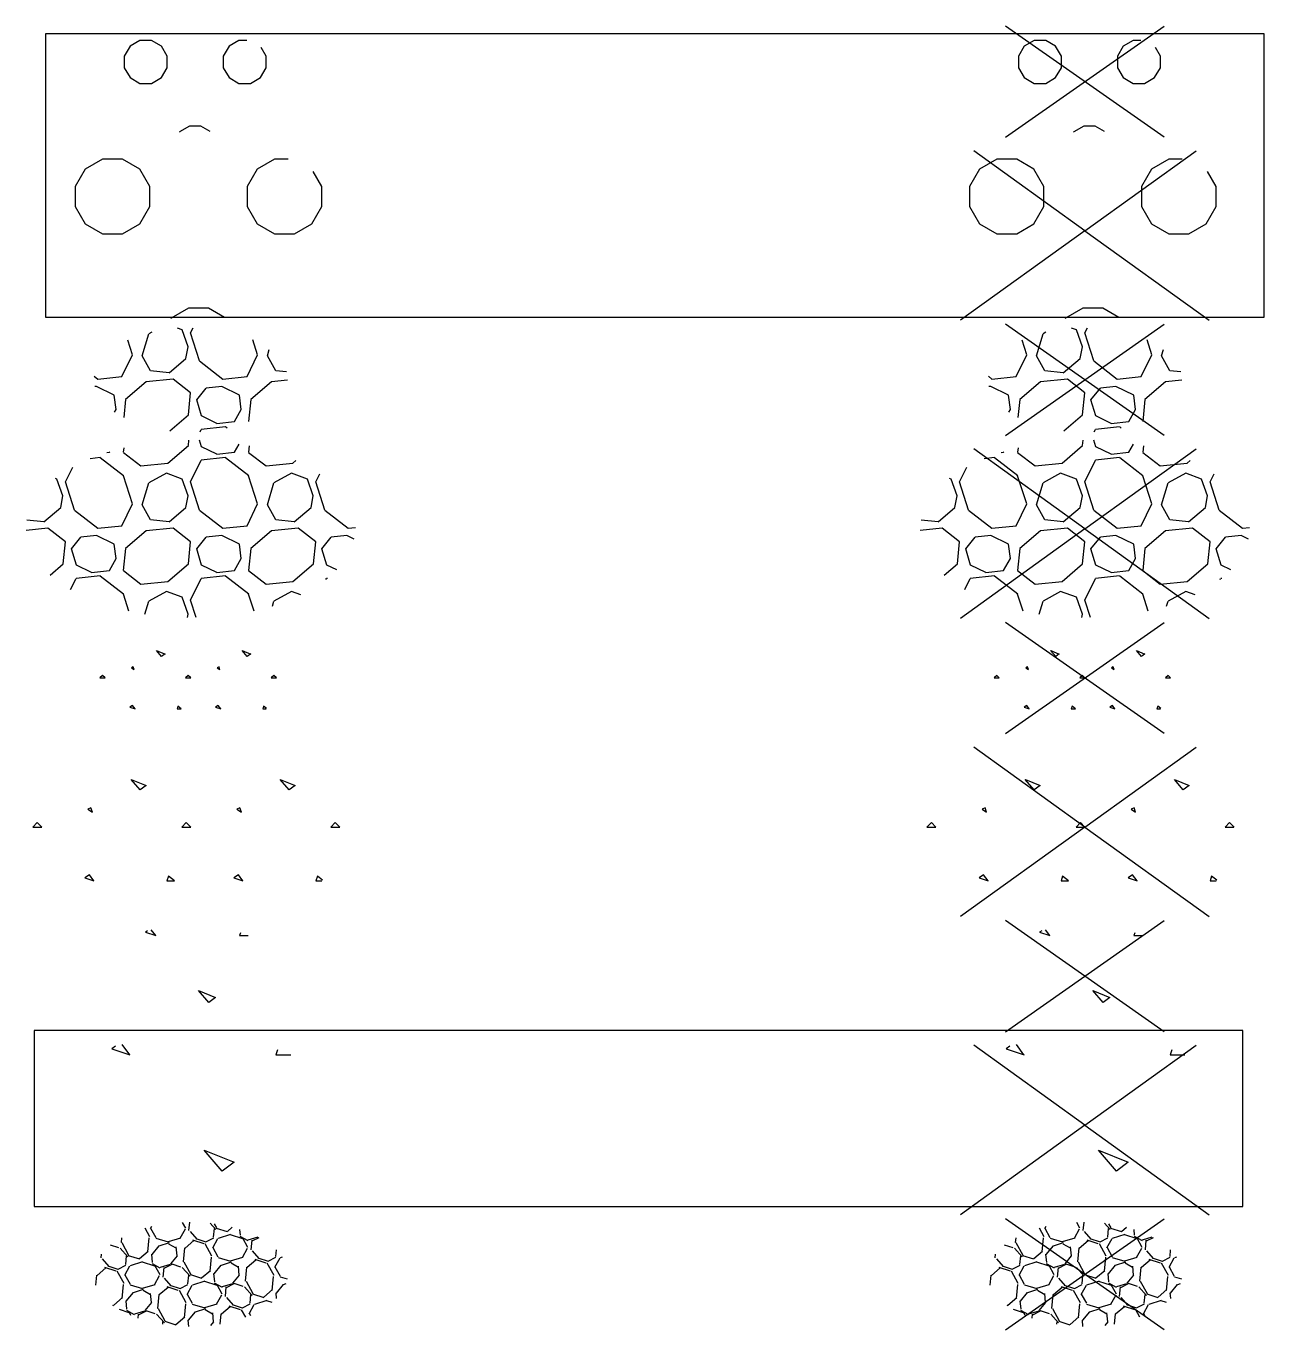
# Model space of a CAD drawing. Header units: metres. Extents: x -77 to 448, y 4806 to 5239.
# Drawn here: x -35.9 to -27.6, y 4973.63 to 4982.37 of the extents above; entities that cross this region are included whole.
import ezdxf
from ezdxf.enums import TextEntityAlignment as Align

# ---------------------------------------------------------------- set-up
doc = ezdxf.new("R2010")
doc.units = ezdxf.units.M
doc.layers.add('V-WE-VH-OPENVERHARDING_STRAATBAKSTEEN-S', color=90, linetype='Continuous', lineweight=25)
doc.styles.add('NLCS-ISO', font='NLCS-ISO.ttf')

# ---------------------------------------------------------------- blocks, each defined once
blk = doc.blocks.new('SVH-GRIND_KL-SO')
for p, q in [((-0.058, 1.472), (-0.032, 1.75)), ((-1.372, 1.259), (-1.53, 1.544)), ((-1.314, 1.6), (-1.358, 1.521)), ((-1.345, 1.552), (-1.173, 1.239)), ((-0.352, 1.208), (-0.179, 1.521)), ((-0.167, 1.552), (-0.273, 1.743)), ((0.212, 1.182), (-0.011, 1.433)), ((0.842, 1.499), (0.65, 1.714)), ((0.768, 1.247), (0.795, 1.538)), ((0.79, 1.698), (0.864, 1.564)), ((0.853, 1.553), (1.225, 1.437)), ((1.334, 1.333), (0.918, 1.203)), ((1.23, 1.442), (1.391, 1.582)), ((1.75, 1.194), (1.333, 1.323)), ((1.667, 1.31), (1.649, 1.508)), ((-2.412, 0.89), (-2.695, 0.978)), ((-2.107, 0.583), (-2.367, 0.875)), ((-2.328, 1.068), (-2.313, 1.229)), ((-2.315, 1.064), (-2.085, 0.648)), ((-1.434, 0.753), (-1.389, 1.226)), ((-1.298, 0.669), (-1.061, 0.954)), ((-1.169, 1.217), (-0.752, 1.087)), ((-0.728, 1.052), (-1.069, 0.946)), ((-0.751, 1.096), (-0.334, 1.226)), ((-0.487, 0.881), (-0.733, 1.017)), ((-0.456, 0.621), (-0.484, 0.925)), ((-0.243, 0.42), (-0.198, 0.892)), ((-0.191, 0.882), (0.104, 1.138)), ((0.446, 1.026), (0.072, 1.142)), ((0.167, 1.197), (0.508, 1.091)), ((0.713, 0.612), (0.484, 1.026)), ((0.511, 1.094), (0.772, 1.225)), ((0.9, 1.186), (0.728, 0.873)), ((0.74, 0.904), (0.912, 0.592)), ((1.927, 1.12), (1.664, 1.266)), ((1.918, 0.904), (1.746, 1.217)), ((1.932, 1.155), (2.26, 1.257)), ((2.027, 0.825), (2.057, 1.145)), ((2.062, 1.123), (2.294, 1.239)), ((-3.007, 0.556), (-2.996, 0.678)), ((-2.737, 0.266), (-2.96, 0.517)), ((-2.181, 0.331), (-2.154, 0.622)), ((-2.096, 0.637), (-1.724, 0.521)), ((-1.719, 0.526), (-1.423, 0.782)), ((-1.282, 0.394), (-1.308, 0.671)), ((-0.668, 0.353), (-0.446, 0.62)), ((0.652, 0.105), (0.696, 0.578)), ((0.916, 0.569), (1.333, 0.439)), ((1.334, 0.449), (1.751, 0.578)), ((1.734, 0.56), (1.906, 0.873)), ((1.894, 0.235), (2.189, 0.49)), ((2.298, 0.534), (2.074, 0.785)), ((2.531, 0.378), (2.157, 0.494)), ((2.252, 0.55), (2.593, 0.444)), ((2.596, 0.446), (2.857, 0.577)), ((2.985, 0.538), (2.813, 0.225)), ((2.853, 0.599), (2.873, 0.817)), ((3.069, 0.576), (3.003, 0.555)), ((-3.14, -0.034), (-2.845, 0.222)), ((-2.503, 0.109), (-2.877, 0.226)), ((-2.782, 0.281), (-2.441, 0.175)), ((-2.236, -0.304), (-2.465, 0.11)), ((-2.438, 0.178), (-2.177, 0.309)), ((-2.049, 0.27), (-2.221, -0.043)), ((-1.614, 0.416), (-2.031, 0.287)), ((-1.199, 0.278), (-1.616, 0.407)), ((-1.022, 0.204), (-1.285, 0.35)), ((-1.03, -0.012), (-1.203, 0.3)), ((-1.017, 0.239), (-0.676, 0.345)), ((-0.922, -0.091), (-0.892, 0.229)), ((-0.887, 0.207), (-0.626, 0.338)), ((-0.327, 0.242), (-0.628, 0.336)), ((-0.022, -0.065), (-0.282, 0.227)), ((-0.23, 0.417), (0, 0)), ((0.366, -0.122), (0.662, 0.134)), ((0.804, -0.254), (0.777, 0.023)), ((0.787, 0.021), (1.024, 0.306)), ((1.357, 0.404), (1.016, 0.298)), ((1.598, 0.233), (1.352, 0.37)), ((1.629, -0.027), (1.601, 0.277)), ((1.842, -0.228), (1.887, 0.244)), ((2.798, -0.036), (2.569, 0.378)), ((2.825, 0.256), (2.998, -0.056)), ((-3.179, -0.362), (-3.147, -0.024)), ((-2.297, -0.811), (-2.252, -0.338)), ((-2.209, -0.012), (-2.036, -0.325)), ((-2.033, -0.347), (-1.616, -0.477)), ((-1.614, -0.467), (-1.198, -0.338)), ((-1.215, -0.356), (-1.043, -0.043)), ((-1.055, -0.681), (-0.76, -0.426)), ((-0.651, -0.382), (-0.875, -0.131)), ((-0.418, -0.538), (-0.792, -0.422)), ((-0.696, -0.366), (-0.356, -0.472)), ((-0.353, -0.47), (-0.092, -0.339)), ((0.036, -0.378), (-0.136, -0.691)), ((-0.096, -0.317), (-0.068, -0.025)), ((-0.01, -0.011), (0.362, -0.127)), ((0.471, -0.231), (0.054, -0.361)), ((0.886, -0.37), (0.469, -0.24)), ((1.063, -0.443), (0.801, -0.297)), ((1.055, -0.66), (0.882, -0.347)), ((1.069, -0.409), (1.409, -0.303)), ((1.163, -0.739), (1.193, -0.419)), ((1.198, -0.441), (1.46, -0.31)), ((1.417, -0.295), (1.639, -0.028)), ((1.758, -0.406), (1.457, -0.312)), ((2.064, -0.713), (1.803, -0.421)), ((1.855, -0.231), (2.085, -0.648)), ((2.737, -0.543), (2.781, -0.07)), ((2.873, -0.626), (3.109, -0.342)), ((3.001, -0.079), (3.237, -0.152)), ((3.194, -0.321), (3.101, -0.35)), ((-2.583, -1.038), (-2.287, -0.782)), ((-2.161, -0.895), (-1.925, -0.61)), ((-1.591, -0.512), (-1.932, -0.618)), ((-1.351, -0.683), (-1.597, -0.546)), ((-1.319, -0.943), (-1.348, -0.639)), ((-1.107, -1.144), (-1.062, -0.672)), ((-0.151, -0.952), (-0.38, -0.538)), ((-0.124, -0.66), (0.049, -0.972)), ((0.87, -1.003), (1.042, -0.691)), ((1.434, -1.029), (1.21, -0.779)), ((1.989, -0.965), (2.017, -0.673)), ((2.075, -0.659), (2.447, -0.774)), ((2.451, -0.77), (2.747, -0.514)), ((2.88, -0.81), (2.862, -0.625)), ((-2.626, -1.031), (-2.587, -1.043)), ((-2.063, -1.286), (-2.394, -1.183)), ((-2.145, -1.17), (-2.171, -0.893)), ((-1.885, -1.359), (-2.148, -1.213)), ((-2.004, -1.377), (-2.067, -1.263)), ((-1.88, -1.325), (-1.539, -1.219)), ((-1.751, -1.357), (-1.489, -1.226)), ((-1.532, -1.211), (-1.309, -0.944)), ((-1.191, -1.322), (-1.492, -1.228)), ((-1.094, -1.147), (-0.864, -1.564)), ((-0.212, -1.459), (-0.167, -0.986)), ((-0.076, -1.542), (0.16, -1.258)), ((0.052, -0.995), (0.469, -1.124)), ((0.494, -1.16), (0.153, -1.266)), ((0.471, -1.115), (0.887, -0.986)), ((0.734, -1.331), (0.488, -1.194)), ((0.766, -1.591), (0.737, -1.287)), ((1.03, -1.329), (1.326, -1.074)), ((1.668, -1.186), (1.293, -1.07)), ((1.389, -1.014), (1.73, -1.12)), ((1.846, -1.44), (1.705, -1.186)), ((1.732, -1.118), (1.994, -0.987)), ((2.122, -1.026), (1.949, -1.339)), ((1.961, -1.307), (2, -1.379)), ((2.556, -0.879), (2.139, -1.009)), ((2.735, -0.944), (2.554, -0.888)), ((-1.768, -1.468), (-1.755, -1.335)), ((-0.885, -1.629), (-1.146, -1.337)), ((-0.94, -1.675), (-0.932, -1.589)), ((-0.874, -1.575), (-0.502, -1.69)), ((-0.498, -1.686), (-0.202, -1.43)), ((-0.067, -1.749), (-0.086, -1.541)), ((0.677, -1.711), (0.776, -1.592)), ((0.99, -1.666), (1.023, -1.32))]:
    blk.add_line(p, q)
at = {"style": 'NLCS-ISO'}
blk.add_attdef('KLEUR', text='', height=1.8, dxfattribs=at).set_placement((4.25, 0), align=Align.MIDDLE_LEFT)
at = {"style": 'NLCS-ISO', "flags": 1}
blk.add_attdef('FUNCTIE', text='', height=1.8, dxfattribs=at).set_placement((0, -2.75), align=Align.TOP_CENTER)
blk = doc.blocks.new('SVH-HALFVERHARDING_01-SO')
for p, q in [((-2.522, 2.647), (-2.646, 2.564)), ((-2.046, 2.364), (-2.301, 2.705)), ((-2.645, 2.564), (-2.045, 2.364)), ((2.909, 2.529), (2.854, 2.363)), ((2.854, 2.364), (3.354, 2.364)), ((3.354, 2.364), (3.354, 2.364)), ((1.053, -1.538), (0.453, -0.838)), ((0.454, -0.837), (1.454, -1.237)), ((1.454, -1.236), (1.054, -1.536))]:
    blk.add_line(p, q)
at = {"style": 'NLCS-ISO'}
blk.add_attdef('KLEUR', text='', height=1.8, dxfattribs=at).set_placement((6.525, 0), align=Align.MIDDLE_LEFT)
at = {"style": 'NLCS-ISO', "flags": 1}
blk.add_attdef('FUNCTIE', text='', height=1.8, dxfattribs=at).set_placement((0, -3.975), align=Align.TOP_CENTER)
blk = doc.blocks.new('SVH-HALFVERHARDING_01_KL-SO')
for p, q in [((-1.45, 1.522), (-1.521, 1.474)), ((-1.521, 1.475), (-1.176, 1.36)), ((-1.176, 1.359), (-1.323, 1.555)), ((1.673, 1.454), (1.641, 1.359)), ((1.641, 1.359), (1.929, 1.359)), ((1.929, 1.359), (1.928, 1.359)), ((0.261, -0.482), (0.836, -0.712)), ((0.606, -0.884), (0.261, -0.482)), ((0.836, -0.711), (0.606, -0.883))]:
    blk.add_line(p, q)
at = {"style": 'NLCS-ISO'}
blk.add_attdef('KLEUR', text='', height=1.8, dxfattribs=at).set_placement((4.25, 0), align=Align.MIDDLE_LEFT)
at = {"style": 'NLCS-ISO', "flags": 1}
blk.add_attdef('FUNCTIE', text='', height=1.8, dxfattribs=at).set_placement((0, -2.75), align=Align.TOP_CENTER)
blk = doc.blocks.new('SVH-HALFVERHARDING_02-SO')
for p, q in [((-1.701, 1.248), (-2.001, 1.598)), ((-2, 1.599), (-1.5, 1.399)), ((-1.5, 1.4), (-1.7, 1.25)), ((3.299, 1.248), (2.999, 1.598)), ((3, 1.599), (3.5, 1.399)), ((3.5, 1.4), (3.3, 1.25)), ((-3.35, 0.651), (-3.45, 0.601)), ((-3.45, 0.6), (-3.3, 0.5)), ((-3.3, 0.501), (-3.35, 0.651)), ((1.65, 0.651), (1.55, 0.601)), ((1.55, 0.6), (1.7, 0.5)), ((1.7, 0.501), (1.65, 0.651)), ((-5.15, 0.15), (-5.3, 0)), ((-5.3, 0), (-5, 0)), ((-4.999, 0), (-5.149, 0.15)), ((-0.15, 0.15), (-0.3, 0)), ((-0.3, 0), (0, 0)), ((0.001, 0), (-0.149, 0.15)), ((4.85, 0.15), (4.7, 0)), ((4.7, 0), (5, 0)), ((5.001, 0), (4.851, 0.15)), ((-3.4, -1.599), (-3.55, -1.699)), ((-3.549, -1.699), (-3.249, -1.799)), ((-3.25, -1.8), (-3.4, -1.6)), ((-0.75, -1.65), (-0.8, -1.8)), ((-0.55, -1.8), (-0.75, -1.65)), ((1.6, -1.599), (1.45, -1.699)), ((1.451, -1.699), (1.751, -1.799)), ((1.75, -1.8), (1.6, -1.6)), ((4.25, -1.65), (4.2, -1.8)), ((4.425, -1.781), (4.25, -1.65)), ((-0.8, -1.8), (-0.55, -1.8)), ((4.2, -1.8), (4.399, -1.8))]:
    blk.add_line(p, q)
at = {"style": 'NLCS-ISO', "flags": 1}
blk.add_attdef('FUNCTIE', text='', height=1.8, dxfattribs=at).set_placement((0, -3.975), align=Align.TOP_CENTER)
blk = doc.blocks.new('SVH-HALFVERHARDING_02_KL-SO')
for p, q in [((-0.978, 0.718), (-1.151, 0.919)), ((-1.15, 0.919), (-0.863, 0.804)), ((1.897, 0.718), (1.724, 0.919)), ((1.725, 0.919), (2.012, 0.804)), ((-0.863, 0.805), (-0.978, 0.719)), ((2.012, 0.805), (1.897, 0.719)), ((-2.961, 0.086), (-3.048, 0)), ((-3.047, 0), (-2.875, 0)), ((-2.875, 0), (-2.961, 0.086)), ((-1.926, 0.374), (-1.984, 0.345)), ((-1.984, 0.345), (-1.898, 0.287)), ((-1.897, 0.288), (-1.926, 0.374)), ((-0.086, 0.086), (-0.173, 0)), ((-0.172, 0), (0, 0)), ((0, 0), (-0.086, 0.086)), ((0.949, 0.374), (0.891, 0.345)), ((0.891, 0.345), (0.977, 0.287)), ((0.978, 0.288), (0.949, 0.374)), ((2.789, 0.086), (2.702, 0)), ((2.703, 0), (2.875, 0)), ((2.875, 0), (2.789, 0.086)), ((-1.955, -0.92), (-2.041, -0.977)), ((-2.041, -0.977), (-1.868, -1.035)), ((-1.869, -1.035), (-1.955, -0.92)), ((-0.431, -0.949), (-0.46, -1.035)), ((-0.46, -1.035), (-0.316, -1.035)), ((-0.316, -1.035), (-0.431, -0.949)), ((0.92, -0.92), (0.834, -0.977)), ((0.834, -0.977), (1.007, -1.035)), ((1.006, -1.035), (0.92, -0.92)), ((2.444, -0.949), (2.415, -1.035)), ((2.415, -1.035), (2.529, -1.035)), ((2.544, -1.024), (2.444, -0.949))]:
    blk.add_line(p, q)
at = {"style": 'NLCS-ISO'}
blk.add_attdef('KLEUR', text='', height=1.8, dxfattribs=at).set_placement((4.25, 0), align=Align.MIDDLE_LEFT)
at = {"style": 'NLCS-ISO', "flags": 1}
blk.add_attdef('FUNCTIE', text='', height=1.8, dxfattribs=at).set_placement((0, -2.75), align=Align.TOP_CENTER)
blk = doc.blocks.new('SVH-HALFVERHARDING_GRIND_01-SO')
for p, q in [((-2.246, 2.718), (-2.261, 2.569)), ((-0.769, 2.205), (-0.078, 2.795)), ((-0.078, 2.795), (-0.06, 2.975)), ((0.364, 2.755), (0.299, 2.971)), ((0.874, 2.505), (0.364, 2.755)), ((1.47, 2.57), (1.624, 2.844)), ((1.961, 2.781), (1.939, 2.569)), ((-3.036, 2.391), (-3.376, 2.355)), ((-2.256, 1.78), (-3.034, 2.386)), ((-2.81, 2.561), (-2.73, 2.57)), ((-2.73, 2.57), (-2.719, 2.59)), ((-2.26, 2.568), (-1.673, 2.111)), ((-1.674, 2.111), (-0.769, 2.205)), ((-0.004, 1.574), (0.352, 2.306)), ((1.164, 2.391), (0.353, 2.306)), ((0.875, 2.505), (1.47, 2.57)), ((1.944, 1.78), (1.166, 2.386)), ((1.94, 2.568), (2.526, 2.111)), ((2.526, 2.111), (3.43, 2.205)), ((3.43, 2.205), (3.529, 2.289)), ((-4.204, 1.574), (-3.96, 2.074)), ((-1.955, 0.842), (-2.258, 1.785)), ((-0.817, 1.871), (-1.407, 1.547)), ((-0.288, 1.673), (-0.817, 1.871)), ((2.245, 0.842), (1.942, 1.785)), ((3.383, 1.871), (2.793, 1.547)), ((3.912, 1.673), (3.383, 1.871)), ((4.196, 1.574), (4.33, 1.848)), ((-4.488, 1.673), (-4.542, 1.694)), ((-4.288, 1.11), (-4.488, 1.673)), ((-3.902, 0.634), (-4.204, 1.575)), ((-1.627, 0.808), (-1.407, 1.547)), ((-0.088, 1.11), (-0.288, 1.673)), ((0.298, 0.634), (-0.004, 1.575)), ((2.573, 0.808), (2.793, 1.547)), ((4.112, 1.11), (3.912, 1.673)), ((4.498, 0.634), (4.196, 1.575)), ((-4.361, 0.719), (-4.288, 1.11)), ((-0.161, 0.719), (-0.088, 1.11)), ((4.039, 0.719), (4.112, 1.11)), ((-4.927, 0.236), (-4.361, 0.719)), ((-3.902, 0.634), (-3.119, 0.024)), ((-2.312, 0.108), (-1.955, 0.842)), ((-1.35, 0.3), (-1.627, 0.808)), ((-0.727, 0.236), (-0.161, 0.719)), ((0.298, 0.634), (1.081, 0.024)), ((1.888, 0.108), (2.245, 0.842)), ((2.85, 0.3), (2.573, 0.808)), ((3.473, 0.236), (4.039, 0.719)), ((4.498, 0.634), (5.281, 0.024)), ((-4.791, 0.024), (-5.524, -0.052)), ((-4.927, 0.237), (-5.498, 0.295)), ((-4.204, -0.433), (-4.79, 0.024)), ((-3.119, 0.025), (-2.312, 0.108)), ((-0.591, 0.024), (-1.495, -0.07)), ((-0.727, 0.237), (-1.35, 0.301)), ((-0.004, -0.433), (-0.591, 0.024)), ((1.081, 0.025), (1.888, 0.108)), ((3.609, 0.024), (2.705, -0.07)), ((3.473, 0.237), (2.85, 0.301)), ((4.196, -0.433), (3.609, 0.024)), ((5.281, 0.025), (5.524, 0.05)), ((-4.278, -1.172), (-4.204, -0.432)), ((-4, -0.673), (-3.684, -0.279)), ((-3.158, -0.222), (-3.684, -0.279)), ((-2.564, -0.513), (-3.159, -0.222)), ((-1.495, -0.07), (-2.187, -0.66)), ((-0.078, -1.172), (-0.004, -0.432)), ((0.2, -0.673), (0.516, -0.279)), ((1.041, -0.222), (0.516, -0.279)), ((1.636, -0.513), (1.041, -0.222)), ((2.705, -0.07), (2.013, -0.66)), ((4.122, -1.172), (4.196, -0.432)), ((4.4, -0.673), (4.716, -0.279)), ((5.241, -0.222), (4.716, -0.279)), ((5.488, -0.343), (5.241, -0.222)), ((-3.835, -1.212), (-4, -0.673)), ((-2.503, -0.995), (-2.564, -0.513)), ((-2.187, -0.659), (-2.261, -1.399)), ((0.364, -1.212), (0.2, -0.673)), ((1.697, -0.995), (1.636, -0.513)), ((2.013, -0.659), (1.939, -1.399)), ((4.564, -1.212), (4.4, -0.673)), ((-4.718, -1.548), (-4.278, -1.172)), ((-3.326, -1.463), (-3.836, -1.212)), ((-2.73, -1.397), (-2.503, -0.995)), ((-0.769, -1.762), (-0.078, -1.172)), ((0.874, -1.463), (0.364, -1.212)), ((1.47, -1.397), (1.697, -0.995)), ((3.43, -1.762), (4.122, -1.172)), ((4.898, -1.376), (4.564, -1.212)), ((-4.029, -2.035), (-3.847, -1.662)), ((-3.036, -1.577), (-3.847, -1.662)), ((-3.325, -1.463), (-2.73, -1.397)), ((-2.256, -2.187), (-3.034, -1.582)), ((-2.26, -1.4), (-1.673, -1.856)), ((-0.004, -2.393), (0.352, -1.662)), ((1.164, -1.577), (0.353, -1.662)), ((0.875, -1.463), (1.47, -1.397)), ((1.944, -2.187), (1.166, -1.582)), ((1.94, -1.4), (2.526, -1.856)), ((4.533, -1.7), (4.552, -1.662)), ((4.587, -1.658), (4.553, -1.662)), ((-2.073, -2.758), (-2.258, -2.183)), ((-1.674, -1.856), (-0.769, -1.762)), ((-0.817, -2.097), (-1.407, -2.42)), ((-0.288, -2.294), (-0.817, -2.097)), ((2.125, -2.754), (1.942, -2.183)), ((2.526, -1.856), (3.43, -1.762)), ((3.383, -2.097), (2.793, -2.42)), ((3.693, -2.213), (3.383, -2.097)), ((-1.537, -2.858), (-1.407, -2.42)), ((-0.088, -2.858), (-0.288, -2.294)), ((0.181, -2.97), (-0.004, -2.393)), ((2.741, -2.595), (2.793, -2.42)), ((-0.109, -2.974), (-0.088, -2.858))]:
    blk.add_line(p, q)
at = {"style": 'NLCS-ISO'}
blk.add_attdef('KLEUR', text='', height=1.8, dxfattribs=at).set_placement((6.525, 0), align=Align.MIDDLE_LEFT)
at = {"style": 'NLCS-ISO', "flags": 1}
blk.add_attdef('FUNCTIE', text='', height=1.8, dxfattribs=at).set_placement((0, -3.975), align=Align.TOP_CENTER)
blk = doc.blocks.new('SVH-HALFVERHARDING_GRIND_01_KL-SO')
for p, q in [((-1.955, 0.842), (-2.112, 1.33)), ((-1.627, 0.808), (-1.407, 1.547)), ((-1.309, 1.601), (-1.407, 1.547)), ((-0.288, 1.673), (-0.448, 1.733)), ((-0.088, 1.11), (-0.288, 1.673)), ((-0.004, 1.574), (0.081, 1.749)), ((0.298, 0.634), (-0.004, 1.575)), ((2.245, 0.842), (2.084, 1.342)), ((-0.161, 0.719), (-0.088, 1.11)), ((2.573, 0.808), (2.637, 1.022)), ((-2.312, 0.108), (-1.955, 0.842)), ((-1.35, 0.3), (-1.627, 0.808)), ((-0.727, 0.236), (-0.161, 0.719)), ((0.298, 0.634), (1.081, 0.024)), ((1.888, 0.108), (2.245, 0.842)), ((2.85, 0.3), (2.573, 0.808)), ((-3.241, 0.12), (-3.119, 0.024)), ((-3.119, 0.025), (-2.312, 0.108)), ((-0.591, 0.024), (-1.495, -0.07)), ((-0.727, 0.237), (-1.35, 0.301)), ((-0.004, -0.433), (-0.591, 0.024)), ((1.081, 0.025), (1.888, 0.108)), ((3.213, 0.263), (2.85, 0.301)), ((-3.158, -0.222), (-3.221, -0.229)), ((-2.564, -0.513), (-3.159, -0.222)), ((-1.495, -0.07), (-2.187, -0.66)), ((-0.078, -1.172), (-0.004, -0.432)), ((0.2, -0.673), (0.516, -0.279)), ((1.041, -0.222), (0.516, -0.279)), ((1.636, -0.513), (1.041, -0.222)), ((2.705, -0.07), (2.013, -0.66)), ((3.249, -0.013), (2.705, -0.07)), ((-2.503, -0.995), (-2.564, -0.513)), ((-2.187, -0.659), (-2.247, -1.264)), ((0.364, -1.212), (0.2, -0.673)), ((1.697, -0.995), (1.636, -0.513)), ((2.013, -0.659), (1.939, -1.399)), ((-2.552, -1.083), (-2.503, -0.995)), ((-0.705, -1.708), (-0.078, -1.172)), ((0.874, -1.463), (0.364, -1.212)), ((1.47, -1.397), (1.697, -0.995)), ((0.313, -1.742), (0.352, -1.662)), ((1.164, -1.577), (0.353, -1.662)), ((0.875, -1.463), (1.47, -1.397)), ((1.218, -1.622), (1.166, -1.582)), ((1.94, -1.4), (1.943, -1.403))]:
    blk.add_line(p, q)
at = {"style": 'NLCS-ISO'}
blk.add_attdef('KLEUR', text='', height=1.8, dxfattribs=at).set_placement((3.953, -0.204), align=Align.MIDDLE_LEFT)
at = {"style": 'NLCS-ISO', "flags": 1}
blk.add_attdef('FUNCTIE', text='', height=1.8, dxfattribs=at).set_placement((-0.297, -2.954), align=Align.TOP_CENTER)
blk = doc.blocks.new('SVH-HALFVERHARDING_GRIND_02-SO')
for p, q in [((-2.96, 2.401), (-3.54, 2.066)), ((-2.625, 2.401), (-2.96, 2.401)), ((-2.29, 2.401), (-2.625, 2.401)), ((-1.71, 2.066), (-2.29, 2.401)), ((2.813, 2.401), (2.233, 2.066)), ((3.148, 2.401), (2.813, 2.401)), ((3.264, 2.401), (3.148, 2.401)), ((-3.54, 2.066), (-3.875, 1.485)), ((-1.375, 1.485), (-1.71, 2.066)), ((2.233, 2.066), (1.898, 1.485)), ((4.398, 1.485), (4.107, 1.99)), ((-3.875, 1.485), (-3.875, 1.151)), ((-1.375, 1.151), (-1.375, 1.485)), ((1.898, 1.485), (1.898, 1.151)), ((4.398, 1.151), (4.398, 1.485)), ((-3.875, 1.151), (-3.875, 0.816)), ((-1.375, 0.816), (-1.375, 1.151)), ((1.898, 1.151), (1.898, 0.816)), ((4.398, 0.816), (4.398, 1.151)), ((-3.875, 0.816), (-3.54, 0.235)), ((-1.71, 0.235), (-1.375, 0.816)), ((1.898, 0.816), (2.233, 0.235)), ((4.063, 0.235), (4.398, 0.816)), ((-3.54, 0.235), (-2.96, -0.099)), ((-2.29, -0.099), (-1.71, 0.235)), ((2.233, 0.235), (2.813, -0.099)), ((3.483, -0.099), (4.063, 0.235)), ((-2.96, -0.099), (-2.625, -0.099)), ((-2.625, -0.099), (-2.29, -0.099)), ((2.813, -0.099), (3.148, -0.099)), ((3.148, -0.099), (3.483, -0.099)), ((-0.074, -2.599), (-0.654, -2.934)), ((0.596, -2.599), (-0.074, -2.599)), ((1.136, -2.911), (0.596, -2.599)), ((-0.654, -2.934), (-0.664, -2.953))]:
    blk.add_line(p, q)
at = {"style": 'NLCS-ISO'}
blk.add_attdef('KLEUR', text='', height=1.8, dxfattribs=at).set_placement((6.525, 0), align=Align.MIDDLE_LEFT)
at = {"style": 'NLCS-ISO', "flags": 1}
blk.add_attdef('FUNCTIE', text='', height=1.8, dxfattribs=at).set_placement((0, -3.975), align=Align.TOP_CENTER)
blk = doc.blocks.new('SVH-HALFVERHARDING_GRIND_02_KL-SO')
for p, q in [((-1.702, 1.38), (-2.036, 1.188)), ((-1.51, 1.38), (-1.702, 1.38)), ((-1.317, 1.38), (-1.51, 1.38)), ((-0.983, 1.188), (-1.317, 1.38)), ((1.618, 1.38), (1.284, 1.188)), ((1.81, 1.38), (1.618, 1.38)), ((1.877, 1.38), (1.81, 1.38)), ((-2.036, 1.188), (-2.228, 0.854)), ((-0.791, 0.854), (-0.983, 1.188)), ((1.284, 1.188), (1.091, 0.854)), ((2.529, 0.854), (2.361, 1.144)), ((-2.228, 0.854), (-2.228, 0.662)), ((-2.228, 0.662), (-2.228, 0.469)), ((-2.228, 0.469), (-2.036, 0.135)), ((-0.983, 0.135), (-0.791, 0.469)), ((-0.791, 0.662), (-0.791, 0.854)), ((-0.791, 0.469), (-0.791, 0.662)), ((1.091, 0.854), (1.091, 0.662)), ((1.091, 0.662), (1.091, 0.469)), ((1.091, 0.469), (1.284, 0.135)), ((2.336, 0.135), (2.529, 0.469)), ((2.529, 0.662), (2.529, 0.854)), ((2.529, 0.469), (2.529, 0.662)), ((-2.036, 0.135), (-1.702, -0.057)), ((-1.317, -0.057), (-0.983, 0.135)), ((1.284, 0.135), (1.618, -0.057)), ((2.003, -0.057), (2.336, 0.135)), ((-1.702, -0.057), (-1.51, -0.057)), ((-1.51, -0.057), (-1.317, -0.057)), ((1.618, -0.057), (1.81, -0.057)), ((1.81, -0.057), (2.003, -0.057)), ((-0.376, -1.687), (-0.382, -1.698)), ((-0.042, -1.495), (-0.376, -1.687)), ((0.343, -1.495), (-0.042, -1.495)), ((0.653, -1.674), (0.343, -1.495))]:
    blk.add_line(p, q)
at = {"style": 'NLCS-ISO'}
blk.add_attdef('KLEUR', text='', height=1.8, dxfattribs=at).set_placement((4.25, 0), align=Align.MIDDLE_LEFT)
at = {"style": 'NLCS-ISO', "flags": 1}
blk.add_attdef('FUNCTIE', text='', height=1.8, dxfattribs=at).set_placement((0, -2.75), align=Align.TOP_CENTER)
blk = doc.blocks.new('V-SVH-GRIND_KL-SO')
for p, q in [((-2.662, -1.864), (2.662, 1.864)), ((2.662, -1.864), (-2.662, 1.864)), ((-0.058, 1.472), (-0.032, 1.75)), ((-1.372, 1.259), (-1.53, 1.544)), ((-1.314, 1.6), (-1.358, 1.521)), ((-1.345, 1.552), (-1.173, 1.239)), ((-0.352, 1.208), (-0.179, 1.521)), ((-0.167, 1.552), (-0.273, 1.743)), ((0.212, 1.182), (-0.011, 1.433)), ((0.842, 1.499), (0.65, 1.714)), ((0.768, 1.247), (0.795, 1.538)), ((0.79, 1.698), (0.864, 1.564)), ((0.853, 1.553), (1.225, 1.437)), ((1.334, 1.333), (0.918, 1.203)), ((1.23, 1.442), (1.391, 1.582)), ((1.75, 1.194), (1.333, 1.323)), ((1.667, 1.31), (1.649, 1.508)), ((-2.412, 0.89), (-2.695, 0.978)), ((-2.107, 0.583), (-2.367, 0.875)), ((-2.328, 1.068), (-2.313, 1.229)), ((-2.315, 1.064), (-2.085, 0.648)), ((-1.434, 0.753), (-1.389, 1.226)), ((-1.298, 0.669), (-1.061, 0.954)), ((-1.169, 1.217), (-0.752, 1.087)), ((-0.728, 1.052), (-1.069, 0.946)), ((-0.751, 1.096), (-0.334, 1.226)), ((-0.487, 0.881), (-0.733, 1.017)), ((-0.456, 0.621), (-0.484, 0.925)), ((-0.243, 0.42), (-0.198, 0.892)), ((-0.191, 0.882), (0.104, 1.138)), ((0.446, 1.026), (0.072, 1.142)), ((0.167, 1.197), (0.508, 1.091)), ((0.713, 0.612), (0.484, 1.026)), ((0.511, 1.094), (0.772, 1.225)), ((0.9, 1.186), (0.728, 0.873)), ((0.74, 0.904), (0.912, 0.592)), ((1.927, 1.12), (1.664, 1.266)), ((1.918, 0.904), (1.746, 1.217)), ((1.932, 1.155), (2.26, 1.257)), ((2.027, 0.825), (2.057, 1.145)), ((2.062, 1.123), (2.294, 1.239)), ((-3.007, 0.556), (-2.996, 0.678)), ((-2.737, 0.266), (-2.96, 0.517)), ((-2.181, 0.331), (-2.154, 0.622)), ((-2.096, 0.637), (-1.724, 0.521)), ((-1.719, 0.526), (-1.423, 0.782)), ((-1.282, 0.394), (-1.308, 0.671)), ((-0.668, 0.353), (-0.446, 0.62)), ((0.652, 0.105), (0.696, 0.578)), ((0.916, 0.569), (1.333, 0.439)), ((1.334, 0.449), (1.751, 0.578)), ((1.734, 0.56), (1.906, 0.873)), ((1.894, 0.235), (2.189, 0.49)), ((2.298, 0.534), (2.074, 0.785)), ((2.531, 0.378), (2.157, 0.494)), ((2.252, 0.55), (2.593, 0.444)), ((2.596, 0.446), (2.857, 0.577)), ((2.985, 0.538), (2.813, 0.225)), ((2.853, 0.599), (2.873, 0.817)), ((3.069, 0.576), (3.003, 0.555)), ((-3.14, -0.034), (-2.845, 0.222)), ((-2.503, 0.109), (-2.877, 0.226)), ((-2.782, 0.281), (-2.441, 0.175)), ((-2.236, -0.304), (-2.465, 0.11)), ((-2.438, 0.178), (-2.177, 0.309)), ((-2.049, 0.27), (-2.221, -0.043)), ((-1.614, 0.416), (-2.031, 0.287)), ((-1.199, 0.278), (-1.616, 0.407)), ((-1.022, 0.204), (-1.285, 0.35)), ((-1.03, -0.012), (-1.203, 0.3)), ((-1.017, 0.239), (-0.676, 0.345)), ((-0.922, -0.091), (-0.892, 0.229)), ((-0.887, 0.207), (-0.626, 0.338)), ((-0.327, 0.242), (-0.628, 0.336)), ((-0.022, -0.065), (-0.282, 0.227)), ((-0.23, 0.417), (0, 0)), ((0.366, -0.122), (0.662, 0.134)), ((0.804, -0.254), (0.777, 0.023)), ((0.787, 0.021), (1.024, 0.306)), ((1.357, 0.404), (1.016, 0.298)), ((1.598, 0.233), (1.352, 0.37)), ((1.629, -0.027), (1.601, 0.277)), ((1.842, -0.228), (1.887, 0.244)), ((2.798, -0.036), (2.569, 0.378)), ((2.825, 0.256), (2.998, -0.056)), ((-3.179, -0.362), (-3.147, -0.024)), ((-2.297, -0.811), (-2.252, -0.338)), ((-2.209, -0.012), (-2.036, -0.325)), ((-2.033, -0.347), (-1.616, -0.477)), ((-1.614, -0.467), (-1.198, -0.338)), ((-1.215, -0.356), (-1.043, -0.043)), ((-1.055, -0.681), (-0.76, -0.426)), ((-0.651, -0.382), (-0.875, -0.131)), ((-0.418, -0.538), (-0.792, -0.422)), ((-0.696, -0.366), (-0.356, -0.472)), ((-0.353, -0.47), (-0.092, -0.339)), ((0.036, -0.378), (-0.136, -0.691)), ((-0.096, -0.317), (-0.068, -0.025)), ((-0.01, -0.011), (0.362, -0.127)), ((0.471, -0.231), (0.054, -0.361)), ((0.886, -0.37), (0.469, -0.24)), ((1.063, -0.443), (0.801, -0.297)), ((1.055, -0.66), (0.882, -0.347)), ((1.069, -0.409), (1.409, -0.303)), ((1.163, -0.739), (1.193, -0.419)), ((1.198, -0.441), (1.46, -0.31)), ((1.417, -0.295), (1.639, -0.028)), ((1.758, -0.406), (1.457, -0.312)), ((2.064, -0.713), (1.803, -0.421)), ((1.855, -0.231), (2.085, -0.648)), ((2.737, -0.543), (2.781, -0.07)), ((2.873, -0.626), (3.109, -0.342)), ((3.001, -0.079), (3.237, -0.152)), ((3.194, -0.321), (3.101, -0.35)), ((-2.583, -1.038), (-2.287, -0.782)), ((-2.161, -0.895), (-1.925, -0.61)), ((-1.591, -0.512), (-1.932, -0.618)), ((-1.351, -0.683), (-1.597, -0.546)), ((-1.319, -0.943), (-1.348, -0.639)), ((-1.107, -1.144), (-1.062, -0.672)), ((-0.151, -0.952), (-0.38, -0.538)), ((-0.124, -0.66), (0.049, -0.972)), ((0.87, -1.003), (1.042, -0.691)), ((1.434, -1.029), (1.21, -0.779)), ((1.989, -0.965), (2.017, -0.673)), ((2.075, -0.659), (2.447, -0.774)), ((2.451, -0.77), (2.747, -0.514)), ((2.88, -0.81), (2.862, -0.625)), ((-2.626, -1.031), (-2.587, -1.043)), ((-2.063, -1.286), (-2.394, -1.183)), ((-2.145, -1.17), (-2.171, -0.893)), ((-1.885, -1.359), (-2.148, -1.213)), ((-2.004, -1.377), (-2.067, -1.263)), ((-1.88, -1.325), (-1.539, -1.219)), ((-1.751, -1.357), (-1.489, -1.226)), ((-1.532, -1.211), (-1.309, -0.944)), ((-1.191, -1.322), (-1.492, -1.228)), ((-1.094, -1.147), (-0.864, -1.564)), ((-0.212, -1.459), (-0.167, -0.986)), ((-0.076, -1.542), (0.16, -1.258)), ((0.052, -0.995), (0.469, -1.124)), ((0.494, -1.16), (0.153, -1.266)), ((0.471, -1.115), (0.887, -0.986)), ((0.734, -1.331), (0.488, -1.194)), ((0.766, -1.591), (0.737, -1.287)), ((1.03, -1.329), (1.326, -1.074)), ((1.668, -1.186), (1.293, -1.07)), ((1.389, -1.014), (1.73, -1.12)), ((1.846, -1.44), (1.705, -1.186)), ((1.732, -1.118), (1.994, -0.987)), ((2.122, -1.026), (1.949, -1.339)), ((1.961, -1.307), (2, -1.379)), ((2.556, -0.879), (2.139, -1.009)), ((2.735, -0.944), (2.554, -0.888)), ((-1.768, -1.468), (-1.755, -1.335)), ((-0.885, -1.629), (-1.146, -1.337)), ((-0.94, -1.675), (-0.932, -1.589)), ((-0.874, -1.575), (-0.502, -1.69)), ((-0.498, -1.686), (-0.202, -1.43)), ((-0.067, -1.749), (-0.086, -1.541)), ((0.677, -1.711), (0.776, -1.592)), ((0.99, -1.666), (1.023, -1.32))]:
    blk.add_line(p, q)
at = {"style": 'NLCS-ISO'}
blk.add_attdef('KLEUR', text='', height=1.8, dxfattribs=at).set_placement((4.25, 0), align=Align.MIDDLE_LEFT)
at = {"style": 'NLCS-ISO', "flags": 1}
blk.add_attdef('FUNCTIE', text='', height=1.8, dxfattribs=at).set_placement((0, -2.75), align=Align.TOP_CENTER)
blk = doc.blocks.new('V-SVH-HALFVERHARDING_01-SO')
for p, q in [((0, 0), (-3.728, 2.684)), ((-2.522, 2.647), (-2.646, 2.564)), ((-2.046, 2.364), (-2.301, 2.705)), ((0, 0), (3.728, 2.684)), ((-2.645, 2.564), (-2.045, 2.364)), ((2.909, 2.529), (2.854, 2.363)), ((2.854, 2.364), (3.354, 2.364)), ((3.354, 2.364), (3.354, 2.364)), ((0, 0), (-4.172, -3.003)), ((0, 0), (4.172, -3.003)), ((1.053, -1.538), (0.453, -0.838)), ((0.454, -0.837), (1.454, -1.237)), ((1.454, -1.236), (1.054, -1.536))]:
    blk.add_line(p, q)
at = {"style": 'NLCS-ISO', "flags": 1}
blk.add_attdef('FUNCTIE', text='', height=1.8, dxfattribs=at).set_placement((0, -3.975), align=Align.TOP_CENTER)
blk = doc.blocks.new('V-SVH-HALFVERHARDING_01_KL-SO')
for p, q in [((-2.662, -1.864), (2.662, 1.864)), ((2.662, -1.864), (-2.662, 1.864)), ((-1.45, 1.522), (-1.521, 1.474)), ((-1.521, 1.475), (-1.176, 1.36)), ((-1.176, 1.359), (-1.323, 1.555)), ((1.673, 1.454), (1.641, 1.359)), ((1.641, 1.359), (1.929, 1.359)), ((1.929, 1.359), (1.928, 1.359)), ((0.261, -0.482), (0.836, -0.712)), ((0.606, -0.884), (0.261, -0.482)), ((0.836, -0.711), (0.606, -0.883))]:
    blk.add_line(p, q)
at = {"style": 'NLCS-ISO'}
blk.add_attdef('KLEUR', text='', height=1.8, dxfattribs=at).set_placement((4.25, 0), align=Align.MIDDLE_LEFT)
at = {"style": 'NLCS-ISO', "flags": 1}
blk.add_attdef('FUNCTIE', text='', height=1.8, dxfattribs=at).set_placement((0, -2.75), align=Align.TOP_CENTER)
blk = doc.blocks.new('V-SVH-HALFVERHARDING_02-SO')
for p, q in [((0, 0), (-3.728, 2.684)), ((0, 0), (3.728, 2.684)), ((-1.701, 1.248), (-2.001, 1.598)), ((-2, 1.599), (-1.5, 1.399)), ((-1.5, 1.4), (-1.7, 1.25)), ((3.299, 1.248), (2.999, 1.598)), ((3, 1.599), (3.5, 1.399)), ((3.5, 1.4), (3.3, 1.25)), ((-3.35, 0.651), (-3.45, 0.601)), ((-3.45, 0.6), (-3.3, 0.5)), ((-3.3, 0.501), (-3.35, 0.651)), ((1.65, 0.651), (1.55, 0.601)), ((1.55, 0.6), (1.7, 0.5)), ((1.7, 0.501), (1.65, 0.651)), ((-5.15, 0.15), (-5.3, 0)), ((-5.3, 0), (-5, 0)), ((-4.999, 0), (-5.149, 0.15)), ((0, 0), (-4.172, -3.003)), ((-0.15, 0.15), (-0.3, 0)), ((-0.3, 0), (0, 0)), ((0.001, 0), (-0.149, 0.15)), ((4.85, 0.15), (4.7, 0)), ((4.7, 0), (5, 0)), ((5.001, 0), (4.851, 0.15)), ((0, 0), (4.172, -3.003)), ((-3.4, -1.599), (-3.55, -1.699)), ((-3.549, -1.699), (-3.249, -1.799)), ((-3.25, -1.8), (-3.4, -1.6)), ((-0.75, -1.65), (-0.8, -1.8)), ((-0.55, -1.8), (-0.75, -1.65)), ((1.6, -1.599), (1.45, -1.699)), ((1.451, -1.699), (1.751, -1.799)), ((1.75, -1.8), (1.6, -1.6)), ((4.25, -1.65), (4.2, -1.8)), ((4.425, -1.781), (4.25, -1.65)), ((-0.8, -1.8), (-0.55, -1.8)), ((4.2, -1.8), (4.399, -1.8))]:
    blk.add_line(p, q)
at = {"style": 'NLCS-ISO', "flags": 1}
blk.add_attdef('FUNCTIE', text='', height=1.8, dxfattribs=at).set_placement((0, -3.975), align=Align.TOP_CENTER)
blk = doc.blocks.new('V-SVH-HALFVERHARDING_02_KL-SO')
for p, q in [((-2.662, -1.864), (2.662, 1.864)), ((2.662, -1.864), (-2.662, 1.864)), ((-0.978, 0.718), (-1.151, 0.919)), ((-1.15, 0.919), (-0.863, 0.804)), ((1.897, 0.718), (1.724, 0.919)), ((1.725, 0.919), (2.012, 0.804)), ((-0.863, 0.805), (-0.978, 0.719)), ((2.012, 0.805), (1.897, 0.719)), ((-2.961, 0.086), (-3.048, 0)), ((-3.047, 0), (-2.875, 0)), ((-2.875, 0), (-2.961, 0.086)), ((-1.926, 0.374), (-1.984, 0.345)), ((-1.984, 0.345), (-1.898, 0.287)), ((-1.897, 0.288), (-1.926, 0.374)), ((-0.086, 0.086), (-0.173, 0)), ((-0.172, 0), (0, 0)), ((0, 0), (-0.086, 0.086)), ((0.949, 0.374), (0.891, 0.345)), ((0.891, 0.345), (0.977, 0.287)), ((0.978, 0.288), (0.949, 0.374)), ((2.789, 0.086), (2.702, 0)), ((2.703, 0), (2.875, 0)), ((2.875, 0), (2.789, 0.086)), ((-1.955, -0.92), (-2.041, -0.977)), ((-2.041, -0.977), (-1.868, -1.035)), ((-1.869, -1.035), (-1.955, -0.92)), ((-0.431, -0.949), (-0.46, -1.035)), ((-0.46, -1.035), (-0.316, -1.035)), ((-0.316, -1.035), (-0.431, -0.949)), ((0.92, -0.92), (0.834, -0.977)), ((0.834, -0.977), (1.007, -1.035)), ((1.006, -1.035), (0.92, -0.92)), ((2.444, -0.949), (2.415, -1.035)), ((2.415, -1.035), (2.529, -1.035)), ((2.544, -1.024), (2.444, -0.949))]:
    blk.add_line(p, q)
at = {"style": 'NLCS-ISO'}
blk.add_attdef('KLEUR', text='', height=1.8, dxfattribs=at).set_placement((4.25, 0), align=Align.MIDDLE_LEFT)
at = {"style": 'NLCS-ISO', "flags": 1}
blk.add_attdef('FUNCTIE', text='', height=1.8, dxfattribs=at).set_placement((0, -2.75), align=Align.TOP_CENTER)
blk = doc.blocks.new('V-SVH-HALFVERHARDING_GRIND_01-SO')
for p, q in [((0, 0), (-3.728, 2.684)), ((-2.246, 2.718), (-2.261, 2.569)), ((-0.769, 2.205), (-0.078, 2.795)), ((-0.078, 2.795), (-0.06, 2.975)), ((0, 0), (3.728, 2.684)), ((0.364, 2.755), (0.299, 2.971)), ((0.874, 2.505), (0.364, 2.755)), ((1.47, 2.57), (1.624, 2.844)), ((1.961, 2.781), (1.939, 2.569)), ((-3.036, 2.391), (-3.376, 2.355)), ((-2.256, 1.78), (-3.034, 2.386)), ((-2.81, 2.561), (-2.73, 2.57)), ((-2.73, 2.57), (-2.719, 2.59)), ((-2.26, 2.568), (-1.673, 2.111)), ((-1.674, 2.111), (-0.769, 2.205)), ((-0.004, 1.574), (0.352, 2.306)), ((1.164, 2.391), (0.353, 2.306)), ((0.875, 2.505), (1.47, 2.57)), ((1.944, 1.78), (1.166, 2.386)), ((1.94, 2.568), (2.526, 2.111)), ((2.526, 2.111), (3.43, 2.205)), ((3.43, 2.205), (3.529, 2.289)), ((-4.204, 1.574), (-3.96, 2.074)), ((-1.955, 0.842), (-2.258, 1.785)), ((-0.817, 1.871), (-1.407, 1.547)), ((-0.288, 1.673), (-0.817, 1.871)), ((2.245, 0.842), (1.942, 1.785)), ((3.383, 1.871), (2.793, 1.547)), ((3.912, 1.673), (3.383, 1.871)), ((4.196, 1.574), (4.33, 1.848)), ((-4.488, 1.673), (-4.542, 1.694)), ((-4.288, 1.11), (-4.488, 1.673)), ((-3.902, 0.634), (-4.204, 1.575)), ((-1.627, 0.808), (-1.407, 1.547)), ((-0.088, 1.11), (-0.288, 1.673)), ((0.298, 0.634), (-0.004, 1.575)), ((2.573, 0.808), (2.793, 1.547)), ((4.112, 1.11), (3.912, 1.673)), ((4.498, 0.634), (4.196, 1.575)), ((-4.361, 0.719), (-4.288, 1.11)), ((-0.161, 0.719), (-0.088, 1.11)), ((4.039, 0.719), (4.112, 1.11)), ((-4.927, 0.236), (-4.361, 0.719)), ((-3.902, 0.634), (-3.119, 0.024)), ((-2.312, 0.108), (-1.955, 0.842)), ((-1.35, 0.3), (-1.627, 0.808)), ((-0.727, 0.236), (-0.161, 0.719)), ((0.298, 0.634), (1.081, 0.024)), ((1.888, 0.108), (2.245, 0.842)), ((2.85, 0.3), (2.573, 0.808)), ((3.473, 0.236), (4.039, 0.719)), ((4.498, 0.634), (5.281, 0.024)), ((-4.791, 0.024), (-5.524, -0.052)), ((-4.927, 0.237), (-5.498, 0.295)), ((-4.204, -0.433), (-4.79, 0.024)), ((0, 0), (-4.172, -3.003)), ((-3.119, 0.025), (-2.312, 0.108)), ((-0.591, 0.024), (-1.495, -0.07)), ((-0.727, 0.237), (-1.35, 0.301)), ((-0.004, -0.433), (-0.591, 0.024)), ((1.081, 0.025), (1.888, 0.108)), ((3.609, 0.024), (2.705, -0.07)), ((3.473, 0.237), (2.85, 0.301)), ((4.196, -0.433), (3.609, 0.024)), ((5.281, 0.025), (5.524, 0.05)), ((-4.278, -1.172), (-4.204, -0.432)), ((-4, -0.673), (-3.684, -0.279)), ((-3.158, -0.222), (-3.684, -0.279)), ((-2.564, -0.513), (-3.159, -0.222)), ((-1.495, -0.07), (-2.187, -0.66)), ((-0.078, -1.172), (-0.004, -0.432)), ((0, 0), (4.172, -3.003)), ((0.2, -0.673), (0.516, -0.279)), ((1.041, -0.222), (0.516, -0.279)), ((1.636, -0.513), (1.041, -0.222)), ((2.705, -0.07), (2.013, -0.66)), ((4.122, -1.172), (4.196, -0.432)), ((4.4, -0.673), (4.716, -0.279)), ((5.241, -0.222), (4.716, -0.279)), ((5.488, -0.343), (5.241, -0.222)), ((-3.835, -1.212), (-4, -0.673)), ((-2.503, -0.995), (-2.564, -0.513)), ((-2.187, -0.659), (-2.261, -1.399)), ((0.364, -1.212), (0.2, -0.673)), ((1.697, -0.995), (1.636, -0.513)), ((2.013, -0.659), (1.939, -1.399)), ((4.564, -1.212), (4.4, -0.673)), ((-4.718, -1.548), (-4.278, -1.172)), ((-3.326, -1.463), (-3.836, -1.212)), ((-2.73, -1.397), (-2.503, -0.995)), ((-0.769, -1.762), (-0.078, -1.172)), ((0.874, -1.463), (0.364, -1.212)), ((1.47, -1.397), (1.697, -0.995)), ((3.43, -1.762), (4.122, -1.172)), ((4.898, -1.376), (4.564, -1.212)), ((-4.029, -2.035), (-3.847, -1.662)), ((-3.036, -1.577), (-3.847, -1.662)), ((-3.325, -1.463), (-2.73, -1.397)), ((-2.256, -2.187), (-3.034, -1.582)), ((-2.26, -1.4), (-1.673, -1.856)), ((-0.004, -2.393), (0.352, -1.662)), ((1.164, -1.577), (0.353, -1.662)), ((0.875, -1.463), (1.47, -1.397)), ((1.944, -2.187), (1.166, -1.582)), ((1.94, -1.4), (2.526, -1.856)), ((4.533, -1.7), (4.552, -1.662)), ((4.587, -1.658), (4.553, -1.662)), ((-2.073, -2.758), (-2.258, -2.183)), ((-1.674, -1.856), (-0.769, -1.762)), ((-0.817, -2.097), (-1.407, -2.42)), ((-0.288, -2.294), (-0.817, -2.097)), ((2.125, -2.754), (1.942, -2.183)), ((2.526, -1.856), (3.43, -1.762)), ((3.383, -2.097), (2.793, -2.42)), ((3.693, -2.213), (3.383, -2.097)), ((-1.537, -2.858), (-1.407, -2.42)), ((-0.088, -2.858), (-0.288, -2.294)), ((0.181, -2.97), (-0.004, -2.393)), ((2.741, -2.595), (2.793, -2.42)), ((-0.109, -2.974), (-0.088, -2.858))]:
    blk.add_line(p, q)
at = {"style": 'NLCS-ISO'}
blk.add_attdef('KLEUR', text='', height=1.8, dxfattribs=at).set_placement((6.525, 0), align=Align.MIDDLE_LEFT)
at = {"style": 'NLCS-ISO', "flags": 1}
blk.add_attdef('FUNCTIE', text='', height=1.8, dxfattribs=at).set_placement((0, -3.975), align=Align.TOP_CENTER)
blk = doc.blocks.new('V-SVH-HALFVERHARDING_GRIND_01_KL-SO')
for p, q in [((-2.662, -1.864), (2.662, 1.864)), ((2.662, -1.864), (-2.662, 1.864)), ((-1.955, 0.842), (-2.112, 1.33)), ((-1.627, 0.808), (-1.407, 1.547)), ((-1.309, 1.601), (-1.407, 1.547)), ((-0.288, 1.673), (-0.448, 1.733)), ((-0.088, 1.11), (-0.288, 1.673)), ((-0.004, 1.574), (0.081, 1.749)), ((0.298, 0.634), (-0.004, 1.575)), ((2.245, 0.842), (2.084, 1.342)), ((-0.161, 0.719), (-0.088, 1.11)), ((2.573, 0.808), (2.637, 1.022)), ((-2.312, 0.108), (-1.955, 0.842)), ((-1.35, 0.3), (-1.627, 0.808)), ((-0.727, 0.236), (-0.161, 0.719)), ((0.298, 0.634), (1.081, 0.024)), ((1.888, 0.108), (2.245, 0.842)), ((2.85, 0.3), (2.573, 0.808)), ((-3.241, 0.12), (-3.119, 0.024)), ((-3.119, 0.025), (-2.312, 0.108)), ((-0.591, 0.024), (-1.495, -0.07)), ((-0.727, 0.237), (-1.35, 0.301)), ((-0.004, -0.433), (-0.591, 0.024)), ((1.081, 0.025), (1.888, 0.108)), ((3.213, 0.263), (2.85, 0.301)), ((-3.158, -0.222), (-3.221, -0.229)), ((-2.564, -0.513), (-3.159, -0.222)), ((-1.495, -0.07), (-2.187, -0.66)), ((-0.078, -1.172), (-0.004, -0.432)), ((0.2, -0.673), (0.516, -0.279)), ((1.041, -0.222), (0.516, -0.279)), ((1.636, -0.513), (1.041, -0.222)), ((2.705, -0.07), (2.013, -0.66)), ((3.249, -0.013), (2.705, -0.07)), ((-2.503, -0.995), (-2.564, -0.513)), ((-2.187, -0.659), (-2.247, -1.264)), ((0.364, -1.212), (0.2, -0.673)), ((1.697, -0.995), (1.636, -0.513)), ((2.013, -0.659), (1.939, -1.399)), ((-2.552, -1.083), (-2.503, -0.995)), ((-0.705, -1.708), (-0.078, -1.172)), ((0.874, -1.463), (0.364, -1.212)), ((1.47, -1.397), (1.697, -0.995)), ((0.313, -1.742), (0.352, -1.662)), ((1.164, -1.577), (0.353, -1.662)), ((0.875, -1.463), (1.47, -1.397)), ((1.218, -1.622), (1.166, -1.582)), ((1.94, -1.4), (1.943, -1.403))]:
    blk.add_line(p, q)
at = {"style": 'NLCS-ISO'}
blk.add_attdef('KLEUR', text='', height=1.8, dxfattribs=at).set_placement((3.953, -0.204), align=Align.MIDDLE_LEFT)
at = {"style": 'NLCS-ISO', "flags": 1}
blk.add_attdef('FUNCTIE', text='', height=1.8, dxfattribs=at).set_placement((-0.297, -2.954), align=Align.TOP_CENTER)
blk = doc.blocks.new('V-SVH-HALFVERHARDING_GRIND_02-SO')
for p, q in [((0, 0), (-3.728, 2.684)), ((0, 0), (3.728, 2.684)), ((-2.96, 2.401), (-3.54, 2.066)), ((-2.625, 2.401), (-2.96, 2.401)), ((-2.29, 2.401), (-2.625, 2.401)), ((-1.71, 2.066), (-2.29, 2.401)), ((2.813, 2.401), (2.233, 2.066)), ((3.148, 2.401), (2.813, 2.401)), ((3.264, 2.401), (3.148, 2.401)), ((-3.54, 2.066), (-3.875, 1.485)), ((-1.375, 1.485), (-1.71, 2.066)), ((2.233, 2.066), (1.898, 1.485)), ((4.398, 1.485), (4.107, 1.99)), ((-3.875, 1.485), (-3.875, 1.151)), ((-1.375, 1.151), (-1.375, 1.485)), ((1.898, 1.485), (1.898, 1.151)), ((4.398, 1.151), (4.398, 1.485)), ((-3.875, 1.151), (-3.875, 0.816)), ((-1.375, 0.816), (-1.375, 1.151)), ((1.898, 1.151), (1.898, 0.816)), ((4.398, 0.816), (4.398, 1.151)), ((-3.875, 0.816), (-3.54, 0.235)), ((-1.71, 0.235), (-1.375, 0.816)), ((1.898, 0.816), (2.233, 0.235)), ((4.063, 0.235), (4.398, 0.816)), ((0, 0), (-4.172, -3.003)), ((-3.54, 0.235), (-2.96, -0.099)), ((-2.29, -0.099), (-1.71, 0.235)), ((2.233, 0.235), (2.813, -0.099)), ((3.483, -0.099), (4.063, 0.235)), ((-2.96, -0.099), (-2.625, -0.099)), ((-2.625, -0.099), (-2.29, -0.099)), ((0, 0), (4.172, -3.003)), ((2.813, -0.099), (3.148, -0.099)), ((3.148, -0.099), (3.483, -0.099)), ((-0.074, -2.599), (-0.654, -2.934)), ((0.596, -2.599), (-0.074, -2.599)), ((1.136, -2.911), (0.596, -2.599)), ((-0.654, -2.934), (-0.664, -2.953))]:
    blk.add_line(p, q)
at = {"style": 'NLCS-ISO'}
blk.add_attdef('KLEUR', text='', height=1.8, dxfattribs=at).set_placement((6.525, 0), align=Align.MIDDLE_LEFT)
at = {"style": 'NLCS-ISO', "flags": 1}
blk.add_attdef('FUNCTIE', text='', height=1.8, dxfattribs=at).set_placement((0, -3.975), align=Align.TOP_CENTER)
blk = doc.blocks.new('V-SVH-HALFVERHARDING_GRIND_02_KL-SO')
for p, q in [((-2.662, -1.864), (2.662, 1.864)), ((2.662, -1.864), (-2.662, 1.864)), ((-1.702, 1.38), (-2.036, 1.188)), ((-1.51, 1.38), (-1.702, 1.38)), ((-1.317, 1.38), (-1.51, 1.38)), ((-0.983, 1.188), (-1.317, 1.38)), ((1.618, 1.38), (1.284, 1.188)), ((1.81, 1.38), (1.618, 1.38)), ((1.877, 1.38), (1.81, 1.38)), ((-2.036, 1.188), (-2.228, 0.854)), ((-0.791, 0.854), (-0.983, 1.188)), ((1.284, 1.188), (1.091, 0.854)), ((2.529, 0.854), (2.361, 1.144)), ((-2.228, 0.854), (-2.228, 0.662)), ((-2.228, 0.662), (-2.228, 0.469)), ((-2.228, 0.469), (-2.036, 0.135)), ((-0.983, 0.135), (-0.791, 0.469)), ((-0.791, 0.662), (-0.791, 0.854)), ((-0.791, 0.469), (-0.791, 0.662)), ((1.091, 0.854), (1.091, 0.662)), ((1.091, 0.662), (1.091, 0.469)), ((1.091, 0.469), (1.284, 0.135)), ((2.336, 0.135), (2.529, 0.469)), ((2.529, 0.662), (2.529, 0.854)), ((2.529, 0.469), (2.529, 0.662)), ((-2.036, 0.135), (-1.702, -0.057)), ((-1.317, -0.057), (-0.983, 0.135)), ((1.284, 0.135), (1.618, -0.057)), ((2.003, -0.057), (2.336, 0.135)), ((-1.702, -0.057), (-1.51, -0.057)), ((-1.51, -0.057), (-1.317, -0.057)), ((1.618, -0.057), (1.81, -0.057)), ((1.81, -0.057), (2.003, -0.057)), ((-0.376, -1.687), (-0.382, -1.698)), ((-0.042, -1.495), (-0.376, -1.687)), ((0.343, -1.495), (-0.042, -1.495)), ((0.653, -1.674), (0.343, -1.495))]:
    blk.add_line(p, q)
at = {"style": 'NLCS-ISO'}
blk.add_attdef('KLEUR', text='', height=1.8, dxfattribs=at).set_placement((4.25, 0), align=Align.MIDDLE_LEFT)
at = {"style": 'NLCS-ISO', "flags": 1}
blk.add_attdef('FUNCTIE', text='', height=1.8, dxfattribs=at).set_placement((0, -2.75), align=Align.TOP_CENTER)

msp = doc.modelspace()

# ---------------------------------------------------------------- linework, layer by layer
at = {"color": 2}
msp.add_lwpolyline([(-35.7716, 4982.3205), (-27.5977, 4982.3205), (-27.5977, 4980.4166), (-35.7716, 4980.4166)], close=True, dxfattribs=at)
at = {"color": 40}
msp.add_lwpolyline([(-35.8497, 4974.4527), (-27.7387, 4974.4527), (-27.7387, 4975.634), (-35.8497, 4975.634)], close=True, dxfattribs=at)

# ---------------------------------------------------------------- block references
at = {"layer": 'V-WE-VH-OPENVERHARDING_STRAATBAKSTEEN-S', "xscale": 0.2, "yscale": 0.2, "zscale": 0.2}
for name, p in [('V-SVH-HALFVERHARDING_GRIND_02_KL-SO', (-28.7985, 4981.9979)), ('SVH-HALFVERHARDING_GRIND_02_KL-SO', (-34.7985, 4981.9979)), ('V-SVH-HALFVERHARDING_GRIND_02-SO', (-28.7985, 4980.9979)), ('SVH-HALFVERHARDING_GRIND_02-SO', (-34.7985, 4980.9979)), ('SVH-HALFVERHARDING_GRIND_01_KL-SO', (-34.7985, 4979.9979)), ('V-SVH-HALFVERHARDING_GRIND_01_KL-SO', (-28.7985, 4979.9979)), ('SVH-HALFVERHARDING_GRIND_01-SO', (-34.7985, 4978.9979)), ('V-SVH-HALFVERHARDING_GRIND_01-SO', (-28.7985, 4978.9979)), ('V-SVH-HALFVERHARDING_02_KL-SO', (-28.7985, 4977.9979)), ('SVH-HALFVERHARDING_02_KL-SO', (-34.7985, 4977.9979)), ('V-SVH-HALFVERHARDING_02-SO', (-28.7985, 4976.9979)), ('SVH-HALFVERHARDING_02-SO', (-34.7985, 4976.9979)), ('V-SVH-HALFVERHARDING_01_KL-SO', (-28.7985, 4975.9979)), ('SVH-HALFVERHARDING_01_KL-SO', (-34.7985, 4975.9979)), ('SVH-HALFVERHARDING_01-SO', (-34.7985, 4974.9979)), ('V-SVH-HALFVERHARDING_01-SO', (-28.7985, 4974.9979)), ('V-SVH-GRIND_KL-SO', (-28.7985, 4973.9979)), ('SVH-GRIND_KL-SO', (-34.7985, 4973.9979))]:
    msp.add_blockref(name, p, dxfattribs=at)

doc.saveas('drawing.dxf')
